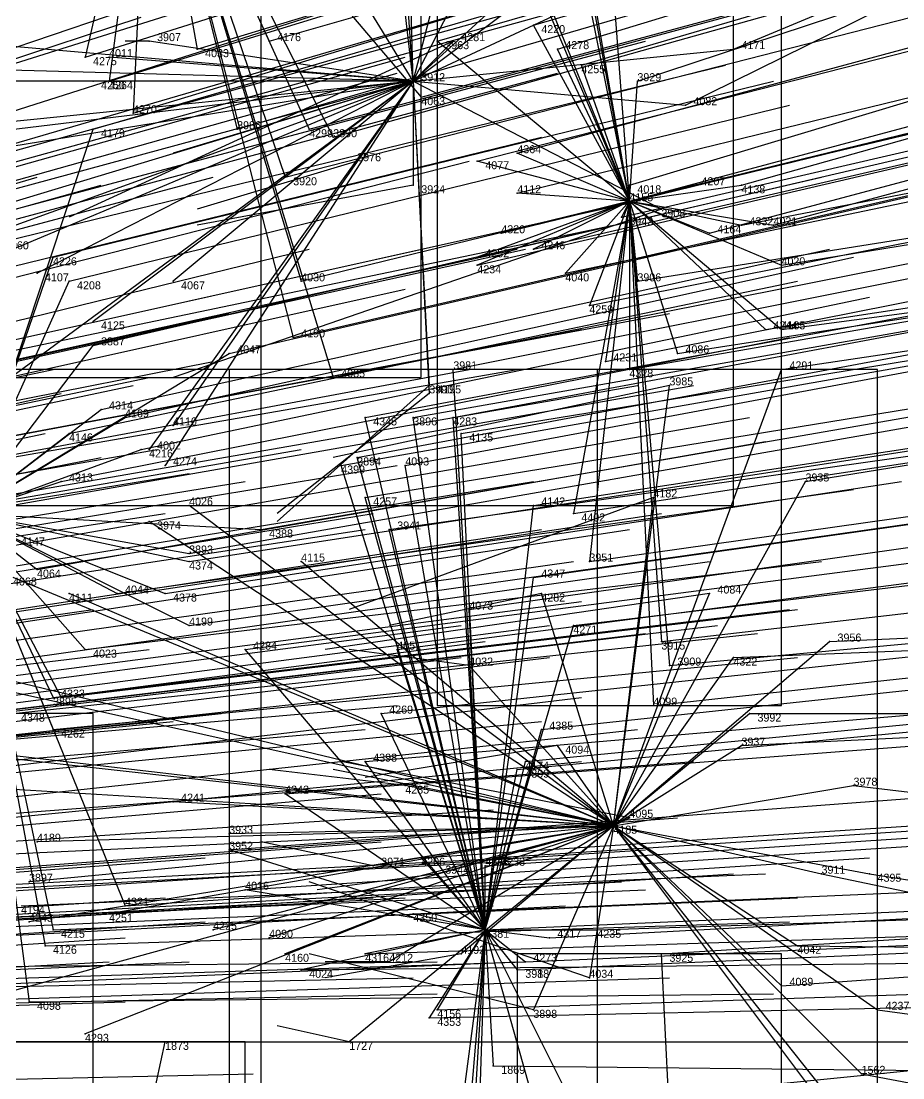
# Model space of a CAD drawing. Extents: x -0.5 to 0.59, y -0.5 to 0.59.
# Drawn here: x 0.392 to 0.5022, y -0.0005 to 0.1315 of the extents above; entities that cross this region are included whole.
import ezdxf

# ---------------------------------------------------------------- set-up
doc = ezdxf.new("R2010")
doc.units = 0
for name, color, linetype in [('Clients', 3, 'CONTINUOUS'), ('Facilities', 3, 'CONTINUOUS'), ('Facilities_lines', 3, 'CONTINUOUS'), ('Min_max_boxes', 1, 'CONTINUOUS'), ('Normals', 1, 'CONTINUOUS'), ('Source_points', 5, 'CONTINUOUS'), ('Text', 3, 'CONTINUOUS')]:
    doc.layers.add(name, color=color, linetype=linetype)

msp = doc.modelspace()

# ---------------------------------------------------------------- linework, layer by layer
at = {"layer": 'Clients', "color": 5}
for p in [(0.456, 0.131, -1.186), (0.408, 0.129, -1.25), (0.423, 0.129, -1.106), (0.444, 0.129, -1.156), (0.446, 0.129, -1.25), (0.4, 0.127, -1.049), (0.403, 0.127, -1.25), (0.414, 0.128, -1.083), (0.459, 0.128, -1.192), (0.481, 0.128, -1.245), (0.462, 0.126, -1.196), (0.401, 0.124, -1.25), (0.403, 0.124, -1.053), (0.469, 0.124, -1.213), (0.442, 0.122, -1.145), (0.475, 0.121, -1.25), (0.406, 0.12, -1.058), (0.401, 0.118, -1.045), (0.419, 0.118, -1.089), (0.428, 0.118, -1.109), (0.431, 0.117, -1.116), (0.454, 0.115, -1.17), (0.434, 0.114, -1.25), (0.449, 0.114, -1.158), (0.425, 0.112, -1.099), (0.441, 0.111, -1.25), (0.468, 0.111, -1.202), (0.476, 0.111, -1.222), (0.482, 0.111, -1.236), (0.454, 0.11, -1.167), (0.467, 0.107, -1.198), (0.472, 0.108, -1.25), (0.482, 0.106, -1.235), (0.486, 0.106, -1.244), (0.452, 0.105, -1.159), (0.478, 0.105, -1.225), (0.456, 0.103, -1.169), (0.396, 0.102, -1.021), (0.449, 0.102, -1.152), (0.449, 0.101, -1.15), (0.487, 0.101, -1.243), (0.394, 0.1, -1.25), (0.46, 0.1, -1.176), (0.398, 0.099, -1.026), (0.411, 0.099, -1.25), (0.427, 0.099, -1.096), (0.469, 0.099, -1.197), (0.463, 0.096, -1.181), (0.401, 0.094, -1.25), (0.485, 0.093, -1.235), (0.487, 0.093, -1.24), (0.426, 0.092, -1.09), (0.401, 0.091, -1.029), (0.418, 0.09, -1.07), (0.474, 0.09, -1.208), (0.465, 0.089, -1.184), (0.446, 0.088, -1.135), (0.468, 0.088, -1.189), (0.487, 0.088, -1.25), (0.431, 0.087, -1.1), (0.443, 0.086, -1.25), (0.473, 0.086, -1.25), (0.443, 0.085, -1.25), (0.402, 0.083, -1.027), (0.405, 0.082, -1.032), (0.435, 0.082, -1.108), (0.441, 0.082, -1.121), (0.446, 0.082, -1.133), (0.411, 0.081, -1.25), (0.398, 0.08, -1.015), (0.447, 0.08, -1.136), (0.407, 0.078, -1.036), (0.408, 0.078, -1.25), (0.434, 0.077, -1.101), (0.41, 0.076, -1.25), (0.432, 0.076, -1.096), (0.44, 0.076, -1.115), (0.397, 0.074, -1.01), (0.49, 0.074, -1.25), (0.435, 0.072, -1.103), (0.471, 0.072, -1.25), (0.413, 0.071, -1.25), (0.456, 0.071, -1.154), (0.461, 0.07, -1.166), (0.408, 0.069, -1.25), (0.422, 0.068, -1.069), (0.438, 0.068, -1.109), (0.413, 0.065, -1.044), (0.413, 0.064, -1.044), (0.427, 0.064, -1.25), (0.463, 0.064, -1.167), (0.394, 0.063, -0.997), (0.456, 0.062, -1.151), (0.398, 0.06, -1.25), (0.404, 0.06, -1.021), (0.41, 0.06, -1.036), (0.457, 0.06, -1.25), (0.478, 0.06, -1.25), (0.448, 0.058, -1.129), (0.413, 0.056, -1.041), (0.461, 0.056, -1.16), (0.4, 0.053, -1.009), (0.42, 0.053, -1.059), (0.439, 0.053, -1.105), (0.472, 0.054, -1.187), (0.493, 0.054, -1.241), (0.481, 0.052, -1.209), (0.448, 0.051, -1.25), (0.473, 0.051, -1.19), (0.396, 0.047, -0.997), (0.397, 0.047, -0.998), (0.437, 0.045, -1.099), (0.471, 0.046, -1.183), (0.483, 0.045, -1.214), (0.396, 0.043, -0.996), (0.457, 0.043, -1.149), (0.459, 0.041, -1.25), (0.482, 0.041, -1.209), (0.435, 0.039, -1.093), (0.455, 0.039, -1.141), (0.454, 0.038, -1.14), (0.44, 0.036, -1.25), (0.496, 0.036, -1.242), (0.425, 0.035, -1.066), (0.411, 0.034, -1.25), (0.468, 0.032, -1.25), (0.418, 0.03, -1.25), (0.394, 0.029, -1.25), (0.418, 0.028, -1.047), (0.442, 0.027, -1.106), (0.451, 0.027, -1.131), (0.436, 0.026, -1.25), (0.45, 0.026, -1.126), (0.393, 0.024, -1.25), (0.444, 0.025, -1.25), (0.492, 0.025, -1.25), (0.498, 0.025, -1.248), (0.42, 0.023, -1.051), (0.403, 0.02, -1.25), (0.405, 0.021, -1.013), (0.441, 0.02, -1.103), (0.393, 0.019, -1.25), (0.396, 0.018, -0.992), (0.416, 0.018, -1.25), (0.464, 0.018, -1.161), (0.395, 0.016, -0.989), (0.423, 0.017, -1.25), (0.458, 0.017, -1.146), (0.489, 0.016, -1.222), (0.425, 0.015, -1.25), (0.435, 0.015, -1.088), (0.447, 0.015, -1.25), (0.472, 0.015, -1.181), (0.438, 0.014, -1.25), (0.455, 0.014, -1.139), (0.427, 0.013, -1.069), (0.454, 0.013, -1.136), (0.454, 0.013, -1.136), (0.463, 0.012, -1.25), (0.487, 0.011, -1.219), (0.393, 0.009, -0.983), (0.444, 0.008, -1.109), (0.456, 0.008, -1.25), (0.499, 0.008, -1.25), (0.443, 0.007, -1.108), (0.4, 0.005, -1.25), (0.41, 0.004, -1.024), (0.433, 0.004, -1.25), (0.451, 0.001, -1.127), (0.497, 0, -1.25)]:
    msp.add_point(p, dxfattribs=at)
at = {"layer": 'Facilities', "color": 3}
for p in [(0.441, 0.124, -1.25), (0.468, 0.109, -1.201), (0.466, 0.031, -1.25), (0.45, 0.018, -1.125)]:
    msp.add_point(p, dxfattribs=at)
at = {"layer": 'Facilities_lines', "color": 3}
for p, q in [((0.441, 0.124, -1.25), (0.437, 0.183, -1.25)), ((0.441, 0.124, -1.25), (0.464, 0.169, -1.235)), ((0.468, 0.109, -1.201), (0.458, 0.167, -1.218)), ((0.408, 0.162, -1.097), (0.4, 0.127, -1.049)), ((0.408, 0.162, -1.097), (0.403, 0.124, -1.053)), ((0.408, 0.162, -1.097), (0.406, 0.12, -1.058)), ((0.408, 0.162, -1.097), (0.419, 0.118, -1.089)), ((0.408, 0.162, -1.097), (0.414, 0.128, -1.083)), ((0.408, 0.162, -1.097), (0.427, 0.099, -1.096)), ((0.408, 0.162, -1.097), (0.431, 0.087, -1.1)), ((0.408, 0.162, -1.097), (0.431, 0.117, -1.116)), ((0.408, 0.162, -1.097), (0.442, 0.122, -1.145)), ((0.408, 0.162, -1.097), (0.425, 0.112, -1.099)), ((0.408, 0.162, -1.097), (0.423, 0.129, -1.106)), ((0.408, 0.162, -1.097), (0.426, 0.092, -1.09)), ((0.408, 0.162, -1.097), (0.428, 0.118, -1.109)), ((0.441, 0.124, -1.25), (0.44, 0.16, -1.25)), ((0.468, 0.109, -1.201), (0.458, 0.159, -1.213)), ((0.441, 0.124, -1.25), (0.437, 0.158, -1.25)), ((0.441, 0.124, -1.25), (0.422, 0.155, -1.25)), ((0.441, 0.124, -1.25), (0.449, 0.155, -1.25)), ((0.468, 0.109, -1.201), (0.451, 0.149, -1.187)), ((0.468, 0.109, -1.201), (0.465, 0.149, -1.221)), ((0.468, 0.109, -1.201), (0.453, 0.146, -1.189)), ((0.441, 0.124, -1.25), (0.464, 0.145, -1.25)), ((0.441, 0.124, -1.25), (0.465, 0.142, -1.25)), ((0.468, 0.109, -1.201), (0.462, 0.142, -1.208)), ((0.441, 0.124, -1.25), (0.473, 0.139, -1.232)), ((0.441, 0.124, -1.25), (0.36, 0.131, -1.25)), ((0.468, 0.109, -1.201), (0.456, 0.131, -1.186)), ((0.441, 0.124, -1.25), (0.408, 0.129, -1.25)), ((0.441, 0.124, -1.25), (0.446, 0.129, -1.25)), ((0.468, 0.109, -1.201), (0.444, 0.129, -1.156)), ((0.441, 0.124, -1.25), (0.403, 0.127, -1.25)), ((0.441, 0.124, -1.25), (0.481, 0.128, -1.245)), ((0.468, 0.109, -1.201), (0.459, 0.128, -1.192)), ((0.441, 0.124, -1.25), (0.368, 0.126, -1.25)), ((0.468, 0.109, -1.201), (0.462, 0.126, -1.196)), ((0.441, 0.124, -1.25), (0.349, 0.109, -1.25)), ((0.441, 0.124, -1.25), (0.355, 0.098, -1.25)), ((0.441, 0.124, -1.25), (0.36, 0.09, -1.25)), ((0.441, 0.124, -1.25), (0.361, 0.095, -1.25)), ((0.441, 0.124, -1.25), (0.362, 0.116, -1.25)), ((0.441, 0.124, -1.25), (0.369, 0.071, -1.25)), ((0.441, 0.124, -1.25), (0.375, 0.116, -1.25)), ((0.441, 0.124, -1.25), (0.377, 0.124, -1.25)), ((0.441, 0.124, -1.25), (0.382, 0.108, -1.25)), ((0.441, 0.124, -1.25), (0.394, 0.1, -1.25)), ((0.441, 0.124, -1.25), (0.401, 0.094, -1.25)), ((0.441, 0.124, -1.25), (0.401, 0.124, -1.25)), ((0.441, 0.124, -1.25), (0.408, 0.078, -1.25)), ((0.441, 0.124, -1.25), (0.41, 0.076, -1.25)), ((0.441, 0.124, -1.25), (0.411, 0.099, -1.25)), ((0.441, 0.124, -1.25), (0.411, 0.081, -1.25)), ((0.441, 0.124, -1.25), (0.434, 0.114, -1.25)), ((0.441, 0.124, -1.25), (0.472, 0.108, -1.25)), ((0.441, 0.124, -1.25), (0.441, 0.111, -1.25)), ((0.441, 0.124, -1.25), (0.443, 0.085, -1.25)), ((0.441, 0.124, -1.25), (0.475, 0.121, -1.25)), ((0.441, 0.124, -1.25), (0.443, 0.086, -1.25)), ((0.468, 0.109, -1.201), (0.469, 0.124, -1.213)), ((0.385, 0.07, -0.978), (0.401, 0.118, -1.045)), ((0.468, 0.109, -1.201), (0.454, 0.115, -1.17)), ((0.468, 0.109, -1.201), (0.449, 0.114, -1.158)), ((0.468, 0.109, -1.201), (0.468, 0.111, -1.202)), ((0.468, 0.109, -1.201), (0.482, 0.111, -1.236)), ((0.468, 0.109, -1.201), (0.476, 0.111, -1.222)), ((0.468, 0.109, -1.201), (0.454, 0.11, -1.167)), ((0.468, 0.109, -1.201), (0.449, 0.101, -1.15)), ((0.468, 0.109, -1.201), (0.449, 0.102, -1.152)), ((0.468, 0.109, -1.201), (0.452, 0.105, -1.159)), ((0.468, 0.109, -1.201), (0.456, 0.103, -1.169)), ((0.468, 0.109, -1.201), (0.46, 0.1, -1.176)), ((0.468, 0.109, -1.201), (0.461, 0.07, -1.166)), ((0.468, 0.109, -1.201), (0.463, 0.064, -1.167)), ((0.468, 0.109, -1.201), (0.463, 0.096, -1.181)), ((0.468, 0.109, -1.201), (0.465, 0.089, -1.184)), ((0.468, 0.109, -1.201), (0.467, 0.107, -1.198)), ((0.468, 0.109, -1.201), (0.469, 0.099, -1.197)), ((0.468, 0.109, -1.201), (0.486, 0.106, -1.244)), ((0.468, 0.109, -1.201), (0.473, 0.051, -1.19)), ((0.468, 0.109, -1.201), (0.472, 0.054, -1.187)), ((0.468, 0.109, -1.201), (0.487, 0.101, -1.243)), ((0.468, 0.109, -1.201), (0.474, 0.09, -1.208)), ((0.468, 0.109, -1.201), (0.471, 0.046, -1.183)), ((0.468, 0.109, -1.201), (0.478, 0.105, -1.225)), ((0.468, 0.109, -1.201), (0.487, 0.093, -1.24)), ((0.468, 0.109, -1.201), (0.485, 0.093, -1.235)), ((0.468, 0.109, -1.201), (0.468, 0.088, -1.189)), ((0.468, 0.109, -1.201), (0.482, 0.106, -1.235)), ((0.385, 0.07, -0.978), (0.396, 0.102, -1.021)), ((0.385, 0.07, -0.978), (0.398, 0.099, -1.026)), ((0.385, 0.07, -0.978), (0.401, 0.091, -1.029)), ((0.385, 0.07, -0.978), (0.418, 0.09, -1.07)), ((0.45, 0.018, -1.125), (0.446, 0.088, -1.135)), ((0.466, 0.031, -1.25), (0.487, 0.088, -1.25)), ((0.466, 0.031, -1.25), (0.473, 0.086, -1.25)), ((0.385, 0.07, -0.978), (0.402, 0.083, -1.027)), ((0.385, 0.07, -0.978), (0.405, 0.082, -1.032)), ((0.45, 0.018, -1.125), (0.435, 0.082, -1.108)), ((0.45, 0.018, -1.125), (0.441, 0.082, -1.121)), ((0.45, 0.018, -1.125), (0.446, 0.082, -1.133)), ((0.385, 0.07, -0.978), (0.398, 0.08, -1.015)), ((0.45, 0.018, -1.125), (0.447, 0.08, -1.136)), ((0.385, 0.07, -0.978), (0.407, 0.078, -1.036)), ((0.45, 0.018, -1.125), (0.434, 0.077, -1.101)), ((0.45, 0.018, -1.125), (0.432, 0.076, -1.096)), ((0.45, 0.018, -1.125), (0.44, 0.076, -1.115)), ((0.385, 0.07, -0.978), (0.397, 0.074, -1.01)), ((0.466, 0.031, -1.25), (0.49, 0.074, -1.25)), ((0.45, 0.018, -1.125), (0.435, 0.072, -1.103)), ((0.466, 0.031, -1.25), (0.471, 0.072, -1.25)), ((0.385, 0.07, -0.978), (0.393, 0.009, -0.983)), ((0.385, 0.07, -0.978), (0.395, 0.016, -0.989)), ((0.385, 0.07, -0.978), (0.396, 0.018, -0.992)), ((0.385, 0.07, -0.978), (0.396, 0.043, -0.996)), ((0.385, 0.07, -0.978), (0.4, 0.053, -1.009)), ((0.385, 0.07, -0.978), (0.413, 0.056, -1.041)), ((0.385, 0.07, -0.978), (0.404, 0.06, -1.021)), ((0.385, 0.07, -0.978), (0.394, 0.063, -0.997)), ((0.385, 0.07, -0.978), (0.413, 0.065, -1.044)), ((0.385, 0.07, -0.978), (0.396, 0.047, -0.997)), ((0.385, 0.07, -0.978), (0.405, 0.021, -1.013)), ((0.385, 0.07, -0.978), (0.397, 0.047, -0.998)), ((0.385, 0.07, -0.978), (0.413, 0.064, -1.044)), ((0.385, 0.07, -0.978), (0.41, 0.06, -1.036)), ((0.385, 0.07, -0.978), (0.422, 0.068, -1.069)), ((0.466, 0.031, -1.25), (0.413, 0.071, -1.25)), ((0.45, 0.018, -1.125), (0.456, 0.071, -1.154)), ((0.466, 0.031, -1.25), (0.408, 0.069, -1.25)), ((0.45, 0.018, -1.125), (0.438, 0.068, -1.109)), ((0.466, 0.031, -1.25), (0.427, 0.064, -1.25)), ((0.466, 0.031, -1.25), (0.391, 0.062, -1.25)), ((0.45, 0.018, -1.125), (0.456, 0.062, -1.151)), ((0.466, 0.031, -1.25), (0.398, 0.06, -1.25)), ((0.466, 0.031, -1.25), (0.457, 0.06, -1.25)), ((0.466, 0.031, -1.25), (0.478, 0.06, -1.25)), ((0.466, 0.031, -1.25), (0.358, 0.057, -1.25)), ((0.45, 0.018, -1.125), (0.448, 0.058, -1.129)), ((0.45, 0.018, -1.125), (0.461, 0.056, -1.16)), ((0.45, 0.018, -1.125), (0.42, 0.053, -1.059)), ((0.45, 0.018, -1.125), (0.439, 0.053, -1.105)), ((0.466, 0.031, -1.25), (0.493, 0.054, -1.241)), ((0.466, 0.031, -1.25), (0.481, 0.052, -1.209)), ((0.466, 0.031, -1.25), (0.376, 0.051, -1.25)), ((0.466, 0.031, -1.25), (0.448, 0.051, -1.25)), ((0.45, 0.018, -1.125), (0.437, 0.045, -1.099)), ((0.466, 0.031, -1.25), (0.483, 0.045, -1.214)), ((0.45, 0.018, -1.125), (0.457, 0.043, -1.149)), ((0.466, 0.031, -1.25), (0.367, 0.042, -1.25)), ((0.466, 0.031, -1.25), (0.459, 0.041, -1.25)), ((0.466, 0.031, -1.25), (0.482, 0.041, -1.209)), ((0.466, 0.031, -1.25), (0.389, 0.04, -1.25)), ((0.45, 0.018, -1.125), (0.435, 0.039, -1.093)), ((0.45, 0.018, -1.125), (0.455, 0.039, -1.141)), ((0.466, 0.031, -1.25), (0.367, 0.037, -1.25)), ((0.45, 0.018, -1.125), (0.454, 0.038, -1.14)), ((0.466, 0.031, -1.25), (0.44, 0.036, -1.25)), ((0.466, 0.031, -1.25), (0.496, 0.036, -1.242)), ((0.45, 0.018, -1.125), (0.425, 0.035, -1.066)), ((0.466, 0.031, -1.25), (0.411, 0.034, -1.25)), ((0.466, 0.031, -1.25), (0.468, 0.032, -1.25)), ((0.466, 0.031, -1.25), (0.381, 0.027, -1.25)), ((0.466, 0.031, -1.25), (0.386, 0.009, -1.25)), ((0.466, 0.031, -1.25), (0.393, 0.024, -1.25)), ((0.466, 0.031, -1.25), (0.393, 0.019, -1.25)), ((0.466, 0.031, -1.25), (0.394, 0.029, -1.25)), ((0.466, 0.031, -1.25), (0.4, 0.005, -1.25)), ((0.466, 0.031, -1.25), (0.403, 0.02, -1.25)), ((0.466, 0.031, -1.25), (0.416, 0.018, -1.25)), ((0.466, 0.031, -1.25), (0.418, 0.03, -1.25)), ((0.466, 0.031, -1.25), (0.423, 0.017, -1.25)), ((0.466, 0.031, -1.25), (0.425, 0.015, -1.25)), ((0.466, 0.031, -1.25), (0.433, 0.004, -1.25)), ((0.466, 0.031, -1.25), (0.436, 0.026, -1.25)), ((0.466, 0.031, -1.25), (0.438, 0.014, -1.25)), ((0.466, 0.031, -1.25), (0.444, 0.025, -1.25)), ((0.466, 0.031, -1.25), (0.447, 0.015, -1.25)), ((0.466, 0.031, -1.25), (0.456, 0.008, -1.25)), ((0.466, 0.031, -1.25), (0.463, 0.012, -1.25)), ((0.466, 0.031, -1.25), (0.497, 0, -1.25)), ((0.466, 0.031, -1.25), (0.493, -0.003, -1.234)), ((0.466, 0.031, -1.25), (0.499, -0.013, -1.249)), ((0.466, 0.031, -1.25), (0.492, 0.025, -1.25)), ((0.466, 0.031, -1.25), (0.489, 0.016, -1.222)), ((0.466, 0.031, -1.25), (0.487, 0.011, -1.219)), ((0.466, 0.031, -1.25), (0.499, 0.008, -1.25)), ((0.466, 0.031, -1.25), (0.498, 0.025, -1.248)), ((0.45, 0.018, -1.125), (0.418, 0.028, -1.047)), ((0.45, 0.018, -1.125), (0.442, 0.027, -1.106)), ((0.45, 0.018, -1.125), (0.451, 0.027, -1.131)), ((0.45, 0.018, -1.125), (0.45, 0.026, -1.126)), ((0.45, 0.018, -1.125), (0.42, 0.023, -1.051)), ((0.45, 0.018, -1.125), (0.441, 0.02, -1.103)), ((0.45, 0.018, -1.125), (0.427, 0.013, -1.069)), ((0.45, 0.018, -1.125), (0.435, 0.015, -1.088)), ((0.45, 0.018, -1.125), (0.443, 0.007, -1.108)), ((0.45, 0.018, -1.125), (0.444, 0.008, -1.109)), ((0.45, 0.018, -1.125), (0.446, -0.028, -1.117)), ((0.45, 0.018, -1.125), (0.446, -0.012, -1.115)), ((0.45, 0.018, -1.125), (0.447, -0.031, -1.119)), ((0.45, 0.018, -1.125), (0.448, -0.04, -1.124)), ((0.45, 0.018, -1.125), (0.457, -0.007, -1.142)), ((0.45, 0.018, -1.125), (0.463, -0.008, -1.157)), ((0.45, 0.018, -1.125), (0.451, 0.001, -1.127)), ((0.45, 0.018, -1.125), (0.454, 0.013, -1.136)), ((0.45, 0.018, -1.125), (0.454, 0.013, -1.136)), ((0.45, 0.018, -1.125), (0.455, 0.014, -1.139)), ((0.45, 0.018, -1.125), (0.464, 0.018, -1.161)), ((0.45, 0.018, -1.125), (0.458, 0.017, -1.146)), ((0.475, -0.045, -1.192), (0.472, 0.015, -1.181)), ((0.397, -0.056, -1.003), (0.41, 0.004, -1.024))]:
    msp.add_line(p, q, dxfattribs=at)
at = {"layer": 'Min_max_boxes', "color": 1}
for p, q in [((0.442, 0.087, -1.171), (0.442, 0.24, -1.171)), ((0.442, 0.087, -1.045), (0.442, 0.24, -1.045)), ((0.481, 0.071, -1.25), (0.481, 0.183, -1.25)), ((0.481, 0.071, -1.232), (0.481, 0.183, -1.232)), ((0.444, 0.167, -1.244), (0.444, 0.046, -1.244)), ((0.444, 0.167, -1.15), (0.444, 0.046, -1.15)), ((0.487, 0.046, -1.244), (0.487, 0.167, -1.244)), ((0.487, 0.046, -1.15), (0.487, 0.167, -1.15)), ((0.422, -0.011, -1.07), (0.422, 0.145, -1.07)), ((0.422, -0.011, -0.932), (0.422, 0.145, -0.932)), ((0.499, 0.088, -1.25), (0.358, 0.088, -1.25)), ((0.499, 0.088, -1.209), (0.358, 0.088, -1.209)), ((0.464, 0.088, -1.161), (0.418, 0.088, -1.161)), ((0.418, 0.088, -1.161), (0.418, -0.04, -1.161)), ((0.464, 0.088, -1.047), (0.418, 0.088, -1.047)), ((0.418, 0.088, -1.047), (0.418, -0.04, -1.047)), ((0.418, 0.088, -1.161), (0.418, 0.088, -1.047)), ((0.464, -0.04, -1.161), (0.464, 0.088, -1.161)), ((0.464, -0.04, -1.047), (0.464, 0.088, -1.047)), ((0.464, 0.088, -1.161), (0.464, 0.088, -1.047)), ((0.499, -0.013, -1.25), (0.499, 0.088, -1.25)), ((0.499, -0.013, -1.209), (0.499, 0.088, -1.209)), ((0.499, 0.088, -1.25), (0.499, 0.088, -1.209)), ((0.372, 0.087, -1.171), (0.442, 0.087, -1.171)), ((0.372, 0.087, -1.045), (0.442, 0.087, -1.045)), ((0.442, 0.087, -1.171), (0.442, 0.087, -1.045)), ((0.349, 0.071, -1.25), (0.481, 0.071, -1.25)), ((0.349, 0.071, -1.232), (0.481, 0.071, -1.232)), ((0.481, 0.071, -1.25), (0.481, 0.071, -1.232)), ((0.401, 0.045, -1.25), (0.231, 0.045, -1.25)), ((0.401, 0.045, -1.25), (0.231, 0.045, -1.25)), ((0.401, -0.143, -1.25), (0.401, 0.045, -1.25)), ((0.401, -0.143, -1.25), (0.401, 0.045, -1.25)), ((0.401, 0.045, -1.25), (0.401, 0.045, -1.25)), ((0.444, 0.046, -1.244), (0.487, 0.046, -1.244)), ((0.444, 0.046, -1.15), (0.487, 0.046, -1.15)), ((0.444, 0.046, -1.244), (0.444, 0.046, -1.15)), ((0.487, 0.046, -1.244), (0.487, 0.046, -1.15)), ((0.487, 0.015, -1.224), (0.454, 0.015, -1.224)), ((0.454, 0.015, -1.224), (0.454, -0.096, -1.224)), ((0.487, 0.015, -1.143), (0.454, 0.015, -1.143)), ((0.454, 0.015, -1.143), (0.454, -0.096, -1.143)), ((0.454, 0.015, -1.224), (0.454, 0.015, -1.143)), ((0.487, -0.096, -1.224), (0.487, 0.015, -1.224)), ((0.487, -0.096, -1.143), (0.487, 0.015, -1.143)), ((0.487, 0.015, -1.224), (0.487, 0.015, -1.143)), ((0.42, 0.004, -1.055), (0.361, 0.004, -1.055)), ((0.42, 0.004, -0.917), (0.361, 0.004, -0.917)), ((0.42, -0.109, -1.055), (0.42, 0.004, -1.055)), ((0.42, -0.109, -0.917), (0.42, 0.004, -0.917)), ((0.42, 0.004, -1.055), (0.42, 0.004, -0.917))]:
    msp.add_line(p, q, dxfattribs=at)
at = {"layer": 'Normals', "color": 1}
for p, q in [((0.481, 0.128, -1.245), (0.572, 0.166, -1.263)), ((0.475, 0.121, -1.25), (0.554, 0.16, -1.299)), ((0.456, 0.131, -1.186), (0.545, 0.157, -1.149)), ((0.459, 0.128, -1.192), (0.551, 0.156, -1.164)), ((0.4, 0.127, -1.049), (0.489, 0.155, -1.012)), ((0.414, 0.128, -1.083), (0.503, 0.155, -1.047)), ((0.423, 0.129, -1.106), (0.513, 0.155, -1.069)), ((0.444, 0.129, -1.156), (0.533, 0.155, -1.118)), ((0.469, 0.124, -1.213), (0.563, 0.155, -1.197)), ((0.376, 0.123, -0.99), (0.464, 0.153, -0.952)), ((0.462, 0.126, -1.196), (0.554, 0.153, -1.168)), ((0.403, 0.124, -1.053), (0.491, 0.151, -1.015)), ((0.387, 0.119, -1.011), (0.475, 0.147, -0.973)), ((0.406, 0.12, -1.058), (0.495, 0.147, -1.021)), ((0.442, 0.122, -1.145), (0.531, 0.146, -1.108)), ((0.401, 0.118, -1.045), (0.49, 0.144, -1.008)), ((0.419, 0.118, -1.089), (0.508, 0.144, -1.052)), ((0.428, 0.118, -1.109), (0.517, 0.142, -1.071)), ((0.431, 0.117, -1.116), (0.52, 0.142, -1.078)), ((0.346, 0.112, -0.91), (0.435, 0.14, -0.872)), ((0.387, 0.115, -1.009), (0.476, 0.141, -0.972)), ((0.454, 0.115, -1.17), (0.543, 0.139, -1.133)), ((0.468, 0.111, -1.202), (0.561, 0.139, -1.18)), ((0.482, 0.111, -1.236), (0.578, 0.138, -1.238)), ((0.449, 0.114, -1.158), (0.539, 0.137, -1.12)), ((0.372, 0.11, -0.971), (0.462, 0.135, -0.933)), ((0.425, 0.112, -1.099), (0.515, 0.135, -1.062)), ((0.468, 0.109, -1.201), (0.561, 0.134, -1.175)), ((0.476, 0.111, -1.222), (0.573, 0.134, -1.213)), ((0.37, 0.108, -0.965), (0.46, 0.133, -0.927)), ((0.319, 0.103, -0.838), (0.407, 0.132, -0.801)), ((0.454, 0.11, -1.167), (0.544, 0.132, -1.13)), ((0.478, 0.105, -1.225), (0.575, 0.131, -1.218)), ((0.486, 0.106, -1.244), (0.582, 0.132, -1.254)), ((0.38, 0.105, -0.986), (0.47, 0.129, -0.949)), ((0.446, 0.129, -1.25), (0.398, 0.107, -1.165)), ((0.408, 0.129, -1.25), (0.405, 0.129, -1.15)), ((0.467, 0.107, -1.198), (0.562, 0.129, -1.175)), ((0.351, 0.102, -0.914), (0.44, 0.127, -0.875)), ((0.403, 0.127, -1.25), (0.403, 0.127, -1.15)), ((0.452, 0.105, -1.159), (0.542, 0.127, -1.122)), ((0.39, 0.104, -1.008), (0.48, 0.126, -0.971)), ((0.35, 0.1, -0.911), (0.439, 0.125, -0.873)), ((0.37, 0.101, -0.958), (0.459, 0.125, -0.921)), ((0.482, 0.106, -1.235), (0.58, 0.125, -1.236)), ((0.396, 0.102, -1.021), (0.486, 0.124, -0.984)), ((0.401, 0.124, -1.25), (0.401, 0.124, -1.15)), ((0.441, 0.124, -1.25), (0.411, 0.115, -1.155)), ((0.449, 0.102, -1.152), (0.539, 0.123, -1.114)), ((0.456, 0.103, -1.169), (0.547, 0.124, -1.132)), ((0.449, 0.101, -1.15), (0.539, 0.122, -1.113)), ((0.398, 0.099, -1.026), (0.488, 0.121, -0.989)), ((0.427, 0.099, -1.096), (0.517, 0.121, -1.058)), ((0.46, 0.1, -1.176), (0.551, 0.119, -1.139)), ((0.367, 0.095, -0.949), (0.457, 0.117, -0.911)), ((0.487, 0.101, -1.243), (0.584, 0.117, -1.258)), ((0.358, 0.091, -0.925), (0.448, 0.114, -0.886)), ((0.434, 0.114, -1.25), (0.414, 0.108, -1.152)), ((0.463, 0.096, -1.181), (0.554, 0.114, -1.144)), ((0.469, 0.099, -1.197), (0.563, 0.114, -1.168)), ((0.426, 0.092, -1.09), (0.517, 0.113, -1.053)), ((0.305, 0.086, -0.792), (0.394, 0.112, -0.755)), ((0.312, 0.086, -0.809), (0.402, 0.111, -0.772)), ((0.326, 0.088, -0.844), (0.416, 0.112, -0.808)), ((0.401, 0.091, -1.029), (0.492, 0.112, -0.992)), ((0.441, 0.111, -1.25), (0.414, 0.106, -1.154)), ((0.418, 0.09, -1.07), (0.509, 0.111, -1.033)), ((0.379, 0.089, -0.972), (0.469, 0.109, -0.935)), ((0.37, 0.087, -0.949), (0.46, 0.107, -0.911)), ((0.472, 0.108, -1.25), (0.411, 0.087, -1.174)), ((0.465, 0.089, -1.184), (0.556, 0.107, -1.146)), ((0.485, 0.093, -1.235), (0.584, 0.108, -1.239)), ((0.375, 0.087, -0.963), (0.466, 0.106, -0.926)), ((0.446, 0.088, -1.135), (0.536, 0.106, -1.098)), ((0.487, 0.093, -1.24), (0.586, 0.106, -1.248)), ((0.431, 0.087, -1.1), (0.522, 0.105, -1.062)), ((0.474, 0.09, -1.208), (0.571, 0.105, -1.187)), ((0.338, 0.081, -0.868), (0.428, 0.103, -0.831)), ((0.363, 0.083, -0.932), (0.454, 0.103, -0.895)), ((0.364, 0.083, -0.934), (0.455, 0.103, -0.896)), ((0.402, 0.083, -1.027), (0.493, 0.103, -0.991)), ((0.468, 0.088, -1.189), (0.56, 0.104, -1.156)), ((0.405, 0.082, -1.032), (0.496, 0.102, -0.995)), ((0.487, 0.088, -1.25), (0.581, 0.102, -1.281)), ((0.394, 0.1, -1.25), (0.394, 0.1, -1.15)), ((0.35, 0.078, -0.897), (0.44, 0.098, -0.859)), ((0.398, 0.08, -1.015), (0.489, 0.099, -0.978)), ((0.411, 0.099, -1.25), (0.411, 0.099, -1.15)), ((0.435, 0.082, -1.108), (0.526, 0.099, -1.07)), ((0.441, 0.082, -1.121), (0.532, 0.098, -1.083)), ((0.446, 0.082, -1.133), (0.537, 0.099, -1.095)), ((0.407, 0.078, -1.036), (0.498, 0.097, -0.999)), ((0.327, 0.075, -0.838), (0.418, 0.095, -0.801)), ((0.382, 0.078, -0.975), (0.473, 0.095, -0.938)), ((0.401, 0.094, -1.25), (0.401, 0.094, -1.15)), ((0.434, 0.077, -1.101), (0.525, 0.094, -1.064)), ((0.447, 0.08, -1.136), (0.539, 0.095, -1.098)), ((0.371, 0.076, -0.946), (0.462, 0.093, -0.908)), ((0.44, 0.076, -1.115), (0.531, 0.093, -1.078)), ((0.397, 0.074, -1.01), (0.488, 0.092, -0.972)), ((0.432, 0.076, -1.096), (0.523, 0.092, -1.059)), ((0.325, 0.071, -0.831), (0.416, 0.089, -0.795)), ((0.305, 0.069, -0.782), (0.396, 0.088, -0.745)), ((0.357, 0.071, -0.911), (0.448, 0.088, -0.873)), ((0.362, 0.072, -0.923), (0.454, 0.088, -0.886)), ((0.49, 0.074, -1.25), (0.577, 0.088, -1.297)), ((0.316, 0.067, -0.806), (0.406, 0.086, -0.769)), ((0.317, 0.068, -0.81), (0.408, 0.087, -0.772)), ((0.377, 0.07, -0.959), (0.469, 0.086, -0.922)), ((0.385, 0.07, -0.978), (0.476, 0.086, -0.941)), ((0.443, 0.086, -1.25), (0.424, 0.069, -1.153)), ((0.473, 0.086, -1.25), (0.431, 0.077, -1.16)), ((0.435, 0.072, -1.103), (0.527, 0.087, -1.066)), ((0.306, 0.065, -0.783), (0.397, 0.085, -0.746)), ((0.443, 0.085, -1.25), (0.424, 0.07, -1.153)), ((0.456, 0.071, -1.154), (0.548, 0.085, -1.117)), ((0.422, 0.068, -1.069), (0.514, 0.084, -1.032)), ((0.461, 0.07, -1.166), (0.553, 0.084, -1.129)), ((0.391, 0.066, -0.992), (0.483, 0.082, -0.954)), ((0.411, 0.081, -1.25), (0.411, 0.081, -1.15)), ((0.413, 0.065, -1.044), (0.504, 0.081, -1.007)), ((0.438, 0.068, -1.109), (0.53, 0.081, -1.071)), ((0.304, 0.061, -0.775), (0.395, 0.08, -0.738)), ((0.318, 0.062, -0.809), (0.409, 0.078, -0.773)), ((0.335, 0.062, -0.852), (0.427, 0.078, -0.815)), ((0.394, 0.063, -0.997), (0.485, 0.079, -0.959)), ((0.408, 0.078, -1.25), (0.408, 0.078, -1.15)), ((0.413, 0.064, -1.044), (0.504, 0.078, -1.006)), ((0.311, 0.059, -0.791), (0.402, 0.077, -0.754)), ((0.463, 0.064, -1.167), (0.555, 0.077, -1.131)), ((0.348, 0.061, -0.883), (0.439, 0.076, -0.845)), ((0.41, 0.076, -1.25), (0.41, 0.076, -1.15)), ((0.321, 0.06, -0.816), (0.413, 0.075, -0.78)), ((0.328, 0.059, -0.833), (0.42, 0.074, -0.796)), ((0.364, 0.059, -0.922), (0.456, 0.074, -0.884)), ((0.41, 0.06, -1.036), (0.502, 0.074, -1)), ((0.456, 0.062, -1.151), (0.548, 0.075, -1.114)), ((0.404, 0.06, -1.021), (0.496, 0.073, -0.984)), ((0.471, 0.072, -1.25), (0.433, 0.058, -1.158)), ((0.318, 0.056, -0.808), (0.41, 0.07, -0.771)), ((0.344, 0.055, -0.872), (0.436, 0.07, -0.834)), ((0.38, 0.056, -0.96), (0.472, 0.07, -0.923)), ((0.413, 0.071, -1.25), (0.413, 0.071, -1.15)), ((0.448, 0.058, -1.129), (0.54, 0.071, -1.091)), ((0.408, 0.069, -1.25), (0.408, 0.069, -1.15)), ((0.413, 0.056, -1.041), (0.505, 0.069, -1.004)), ((0.343, 0.054, -0.869), (0.435, 0.068, -0.832)), ((0.365, 0.054, -0.924), (0.457, 0.068, -0.887)), ((0.376, 0.054, -0.949), (0.468, 0.068, -0.912)), ((0.461, 0.056, -1.16), (0.553, 0.067, -1.123)), ((0.42, 0.053, -1.059), (0.512, 0.065, -1.022)), ((0.439, 0.053, -1.105), (0.531, 0.065, -1.068)), ((0.472, 0.054, -1.187), (0.567, 0.065, -1.16)), ((0.369, 0.051, -0.932), (0.461, 0.064, -0.895)), ((0.386, 0.051, -0.973), (0.478, 0.064, -0.936)), ((0.4, 0.053, -1.009), (0.492, 0.064, -0.972)), ((0.427, 0.064, -1.25), (0.427, 0.064, -1.15)), ((0.398, 0.06, -1.25), (0.398, 0.06, -1.15)), ((0.478, 0.06, -1.25), (0.43, 0.053, -1.163)), ((0.457, 0.06, -1.25), (0.438, 0.056, -1.152)), ((0.473, 0.051, -1.19), (0.571, 0.06, -1.17)), ((0.37, 0.047, -0.931), (0.462, 0.059, -0.895)), ((0.309, 0.045, -0.781), (0.401, 0.058, -0.744)), ((0.396, 0.047, -0.997), (0.488, 0.058, -0.96)), ((0.397, 0.047, -0.998), (0.489, 0.058, -0.962)), ((0.493, 0.054, -1.241), (0.579, 0.058, -1.293)), ((0.355, 0.044, -0.895), (0.447, 0.056, -0.857)), ((0.366, 0.044, -0.923), (0.458, 0.056, -0.885)), ((0.387, 0.045, -0.974), (0.479, 0.056, -0.937)), ((0.471, 0.046, -1.183), (0.563, 0.056, -1.146)), ((0.481, 0.052, -1.209), (0.58, 0.056, -1.194)), ((0.378, 0.044, -0.951), (0.47, 0.055, -0.914)), ((0.391, 0.045, -0.984), (0.484, 0.055, -0.947)), ((0.437, 0.045, -1.099), (0.53, 0.055, -1.062)), ((0.316, 0.042, -0.797), (0.408, 0.053, -0.76)), ((0.358, 0.042, -0.902), (0.45, 0.054, -0.864)), ((0.448, 0.051, -1.25), (0.433, 0.053, -1.151)), ((0.457, 0.043, -1.149), (0.55, 0.053, -1.112)), ((0.355, 0.041, -0.893), (0.447, 0.052, -0.856)), ((0.366, 0.041, -0.921), (0.458, 0.052, -0.884)), ((0.396, 0.043, -0.996), (0.489, 0.052, -0.959)), ((0.351, 0.038, -0.882), (0.443, 0.048, -0.844)), ((0.455, 0.039, -1.141), (0.547, 0.048, -1.105)), ((0.37, 0.036, -0.929), (0.462, 0.047, -0.892)), ((0.435, 0.039, -1.093), (0.528, 0.047, -1.055)), ((0.454, 0.038, -1.14), (0.547, 0.047, -1.103)), ((0.325, 0.035, -0.818), (0.417, 0.045, -0.78)), ((0.347, 0.038, -0.872), (0.439, 0.046, -0.834)), ((0.482, 0.041, -1.209), (0.582, 0.046, -1.204)), ((0.483, 0.045, -1.214), (0.583, 0.045, -1.208)), ((0.317, 0.035, -0.796), (0.409, 0.044, -0.759)), ((0.319, 0.035, -0.801), (0.411, 0.044, -0.764)), ((0.364, 0.035, -0.915), (0.457, 0.044, -0.878)), ((0.343, 0.035, -0.862), (0.435, 0.043, -0.824)), ((0.376, 0.033, -0.944), (0.469, 0.043, -0.907)), ((0.425, 0.035, -1.066), (0.517, 0.042, -1.029)), ((0.459, 0.041, -1.25), (0.435, 0.037, -1.153)), ((0.37, 0.03, -0.927), (0.462, 0.039, -0.89)), ((0.384, 0.032, -0.962), (0.476, 0.039, -0.925)), ((0.468, 0.032, -1.25), (0.432, 0.039, -1.157)), ((0.44, 0.036, -1.25), (0.423, 0.038, -1.151)), ((0.466, 0.031, -1.25), (0.431, 0.038, -1.157)), ((0.496, 0.036, -1.242), (0.572, 0.027, -1.306)), ((0.345, 0.027, -0.864), (0.437, 0.035, -0.826)), ((0.418, 0.028, -1.047), (0.511, 0.035, -1.01)), ((0.411, 0.034, -1.25), (0.411, 0.034, -1.15)), ((0.359, 0.027, -0.899), (0.451, 0.033, -0.861)), ((0.381, 0.025, -0.955), (0.474, 0.032, -0.918)), ((0.442, 0.027, -1.106), (0.534, 0.033, -1.069)), ((0.45, 0.026, -1.126), (0.542, 0.032, -1.088)), ((0.451, 0.027, -1.131), (0.544, 0.033, -1.092)), ((0.418, 0.03, -1.25), (0.418, 0.03, -1.15)), ((0.345, 0.022, -0.864), (0.437, 0.029, -0.826)), ((0.378, 0.022, -0.946), (0.47, 0.028, -0.909)), ((0.394, 0.029, -1.25), (0.394, 0.029, -1.15)), ((0.42, 0.023, -1.051), (0.512, 0.029, -1.014)), ((0.436, 0.026, -1.25), (0.422, 0.029, -1.151)), ((0.322, 0.02, -0.807), (0.415, 0.027, -0.77)), ((0.36, 0.022, -0.902), (0.453, 0.027, -0.865)), ((0.368, 0.022, -0.921), (0.461, 0.027, -0.884)), ((0.405, 0.021, -1.013), (0.498, 0.027, -0.977)), ((0.374, 0.019, -0.936), (0.467, 0.024, -0.899)), ((0.388, 0.019, -0.971), (0.481, 0.025, -0.934)), ((0.392, 0.021, -0.981), (0.485, 0.025, -0.944)), ((0.393, 0.024, -1.25), (0.393, 0.024, -1.15)), ((0.463, 0.012, -1.25), (0.428, 0.024, -1.157)), ((0.444, 0.025, -1.25), (0.429, 0.023, -1.151)), ((0.441, 0.02, -1.103), (0.533, 0.024, -1.065)), ((0.492, 0.025, -1.25), (0.563, 0.01, -1.318)), ((0.498, 0.025, -1.248), (0.579, 0.012, -1.305)), ((0.377, 0.019, -0.945), (0.47, 0.023, -0.907)), ((0.318, 0.016, -0.795), (0.41, 0.022, -0.759)), ((0.344, 0.017, -0.861), (0.436, 0.022, -0.823)), ((0.347, 0.017, -0.869), (0.44, 0.022, -0.832)), ((0.396, 0.018, -0.992), (0.489, 0.022, -0.955)), ((0.45, 0.018, -1.125), (0.542, 0.022, -1.088)), ((0.458, 0.017, -1.146), (0.551, 0.022, -1.108)), ((0.358, 0.017, -0.896), (0.451, 0.021, -0.858)), ((0.367, 0.016, -0.919), (0.46, 0.021, -0.882)), ((0.403, 0.02, -1.25), (0.403, 0.02, -1.15)), ((0.464, 0.018, -1.161), (0.557, 0.021, -1.124)), ((0.472, 0.015, -1.181), (0.569, 0.021, -1.155)), ((0.323, 0.013, -0.808), (0.415, 0.019, -0.77)), ((0.393, 0.019, -1.25), (0.393, 0.019, -1.15)), ((0.395, 0.016, -0.989), (0.488, 0.019, -0.952)), ((0.416, 0.018, -1.25), (0.416, 0.018, -1.15)), ((0.435, 0.015, -1.088), (0.528, 0.018, -1.05)), ((0.455, 0.014, -1.139), (0.548, 0.018, -1.101)), ((0.487, 0.011, -1.219), (0.586, 0.018, -1.235)), ((0.313, 0.011, -0.782), (0.405, 0.017, -0.745)), ((0.423, 0.017, -1.25), (0.423, 0.017, -1.15)), ((0.454, 0.013, -1.136), (0.547, 0.017, -1.099)), ((0.454, 0.013, -1.136), (0.547, 0.017, -1.099)), ((0.489, 0.016, -1.222), (0.586, 0.015, -1.243)), ((0.425, 0.015, -1.25), (0.425, 0.015, -1.15)), ((0.456, 0.008, -1.25), (0.428, 0.015, -1.154)), ((0.447, 0.015, -1.25), (0.43, 0.012, -1.152)), ((0.31, 0.009, -0.776), (0.403, 0.014, -0.739)), ((0.321, 0.01, -0.802), (0.413, 0.014, -0.765)), ((0.351, 0.013, -0.877), (0.444, 0.014, -0.84)), ((0.361, 0.01, -0.904), (0.454, 0.014, -0.867)), ((0.362, 0.011, -0.906), (0.455, 0.014, -0.869)), ((0.427, 0.013, -1.069), (0.52, 0.014, -1.031)), ((0.438, 0.014, -1.25), (0.43, 0.014, -1.15)), ((0.349, 0.01, -0.872), (0.441, 0.012, -0.835)), ((0.38, 0.009, -0.951), (0.473, 0.012, -0.914)), ((0.444, 0.008, -1.109), (0.536, 0.011, -1.071)), ((0.351, 0.008, -0.878), (0.444, 0.01, -0.841)), ((0.393, 0.009, -0.983), (0.486, 0.01, -0.946)), ((0.312, 0.006, -0.78), (0.405, 0.009, -0.743)), ((0.443, 0.007, -1.108), (0.536, 0.009, -1.07)), ((0.479, -0.002, -1.199), (0.578, 0.008, -1.188)), ((0.499, 0.008, -1.25), (0.578, -0.003, -1.31)), ((0.433, 0.004, -1.25), (0.424, 0.006, -1.15)), ((0.352, 0.004, -0.881), (0.445, 0.004, -0.844)), ((0.4, 0.005, -1.25), (0.4, 0.005, -1.15)), ((0.41, 0.004, -1.024), (0.503, 0.004, -0.988)), ((0.329, -0.002, -0.822), (0.421, 0, -0.784)), ((0.451, 0.001, -1.127), (0.544, 0, -1.09)), ((0.497, 0, -1.25), (0.571, -0.014, -1.316))]:
    msp.add_line(p, q, dxfattribs=at)
at = {"layer": 'Source_points', "color": 5}
for p in [(0.456, 0.131, -1.186), (0.408, 0.129, -1.25), (0.423, 0.129, -1.106), (0.444, 0.129, -1.156), (0.446, 0.129, -1.25), (0.4, 0.127, -1.049), (0.403, 0.127, -1.25), (0.414, 0.128, -1.083), (0.459, 0.128, -1.192), (0.481, 0.128, -1.245), (0.462, 0.126, -1.196), (0.401, 0.124, -1.25), (0.403, 0.124, -1.053), (0.441, 0.124, -1.25), (0.469, 0.124, -1.213), (0.442, 0.122, -1.145), (0.475, 0.121, -1.25), (0.406, 0.12, -1.058), (0.401, 0.118, -1.045), (0.419, 0.118, -1.089), (0.428, 0.118, -1.109), (0.431, 0.117, -1.116), (0.454, 0.115, -1.17), (0.434, 0.114, -1.25), (0.449, 0.114, -1.158), (0.425, 0.112, -1.099), (0.441, 0.111, -1.25), (0.468, 0.111, -1.202), (0.476, 0.111, -1.222), (0.482, 0.111, -1.236), (0.454, 0.11, -1.167), (0.468, 0.109, -1.201), (0.467, 0.107, -1.198), (0.472, 0.108, -1.25), (0.482, 0.106, -1.235), (0.486, 0.106, -1.244), (0.452, 0.105, -1.159), (0.478, 0.105, -1.225), (0.456, 0.103, -1.169), (0.396, 0.102, -1.021), (0.449, 0.102, -1.152), (0.449, 0.101, -1.15), (0.487, 0.101, -1.243), (0.394, 0.1, -1.25), (0.46, 0.1, -1.176), (0.398, 0.099, -1.026), (0.411, 0.099, -1.25), (0.427, 0.099, -1.096), (0.469, 0.099, -1.197), (0.463, 0.096, -1.181), (0.401, 0.094, -1.25), (0.485, 0.093, -1.235), (0.487, 0.093, -1.24), (0.426, 0.092, -1.09), (0.401, 0.091, -1.029), (0.418, 0.09, -1.07), (0.474, 0.09, -1.208), (0.465, 0.089, -1.184), (0.446, 0.088, -1.135), (0.468, 0.088, -1.189), (0.487, 0.088, -1.25), (0.431, 0.087, -1.1), (0.443, 0.086, -1.25), (0.473, 0.086, -1.25), (0.443, 0.085, -1.25), (0.402, 0.083, -1.027), (0.405, 0.082, -1.032), (0.435, 0.082, -1.108), (0.441, 0.082, -1.121), (0.446, 0.082, -1.133), (0.411, 0.081, -1.25), (0.398, 0.08, -1.015), (0.447, 0.08, -1.136), (0.407, 0.078, -1.036), (0.408, 0.078, -1.25), (0.434, 0.077, -1.101), (0.41, 0.076, -1.25), (0.432, 0.076, -1.096), (0.44, 0.076, -1.115), (0.397, 0.074, -1.01), (0.49, 0.074, -1.25), (0.435, 0.072, -1.103), (0.471, 0.072, -1.25), (0.413, 0.071, -1.25), (0.456, 0.071, -1.154), (0.461, 0.07, -1.166), (0.408, 0.069, -1.25), (0.422, 0.068, -1.069), (0.438, 0.068, -1.109), (0.413, 0.065, -1.044), (0.413, 0.064, -1.044), (0.427, 0.064, -1.25), (0.463, 0.064, -1.167), (0.394, 0.063, -0.997), (0.456, 0.062, -1.151), (0.398, 0.06, -1.25), (0.404, 0.06, -1.021), (0.41, 0.06, -1.036), (0.457, 0.06, -1.25), (0.478, 0.06, -1.25), (0.448, 0.058, -1.129), (0.413, 0.056, -1.041), (0.461, 0.056, -1.16), (0.4, 0.053, -1.009), (0.42, 0.053, -1.059), (0.439, 0.053, -1.105), (0.472, 0.054, -1.187), (0.493, 0.054, -1.241), (0.481, 0.052, -1.209), (0.448, 0.051, -1.25), (0.473, 0.051, -1.19), (0.396, 0.047, -0.997), (0.397, 0.047, -0.998), (0.437, 0.045, -1.099), (0.471, 0.046, -1.183), (0.483, 0.045, -1.214), (0.396, 0.043, -0.996), (0.457, 0.043, -1.149), (0.459, 0.041, -1.25), (0.482, 0.041, -1.209), (0.435, 0.039, -1.093), (0.455, 0.039, -1.141), (0.454, 0.038, -1.14), (0.44, 0.036, -1.25), (0.496, 0.036, -1.242), (0.425, 0.035, -1.066), (0.411, 0.034, -1.25), (0.468, 0.032, -1.25), (0.466, 0.031, -1.25), (0.418, 0.03, -1.25), (0.394, 0.029, -1.25), (0.418, 0.028, -1.047), (0.442, 0.027, -1.106), (0.451, 0.027, -1.131), (0.436, 0.026, -1.25), (0.45, 0.026, -1.126), (0.393, 0.024, -1.25), (0.444, 0.025, -1.25), (0.492, 0.025, -1.25), (0.498, 0.025, -1.248), (0.42, 0.023, -1.051), (0.403, 0.02, -1.25), (0.405, 0.021, -1.013), (0.441, 0.02, -1.103), (0.393, 0.019, -1.25), (0.396, 0.018, -0.992), (0.416, 0.018, -1.25), (0.45, 0.018, -1.125), (0.464, 0.018, -1.161), (0.395, 0.016, -0.989), (0.423, 0.017, -1.25), (0.458, 0.017, -1.146), (0.489, 0.016, -1.222), (0.425, 0.015, -1.25), (0.435, 0.015, -1.088), (0.447, 0.015, -1.25), (0.472, 0.015, -1.181), (0.438, 0.014, -1.25), (0.455, 0.014, -1.139), (0.427, 0.013, -1.069), (0.454, 0.013, -1.136), (0.454, 0.013, -1.136), (0.463, 0.012, -1.25), (0.487, 0.011, -1.219), (0.393, 0.009, -0.983), (0.444, 0.008, -1.109), (0.456, 0.008, -1.25), (0.499, 0.008, -1.25), (0.443, 0.007, -1.108), (0.4, 0.005, -1.25), (0.41, 0.004, -1.024), (0.433, 0.004, -1.25), (0.451, 0.001, -1.127), (0.497, 0, -1.25)]:
    msp.add_point(p, dxfattribs=at)

# ---------------------------------------------------------------- texts
at = {"layer": 'Text', "color": 3}
for s, p in [('4220', (0.457, 0.13, -1.186)), ('3907', (0.409, 0.129, -1.25)), ('4176', (0.424, 0.129, -1.106)), ('4281', (0.447, 0.129, -1.25)), ('3963', (0.445, 0.128, -1.156)), ('4278', (0.46, 0.128, -1.192)), ('4171', (0.482, 0.128, -1.245)), ('4275', (0.401, 0.126, -1.049)), ('4011', (0.403, 0.127, -1.25)), ('4033', (0.415, 0.127, -1.083)), ('4255', (0.462, 0.125, -1.196)), ('3912', (0.442, 0.124, -1.25)), ('3929', (0.469, 0.124, -1.213)), ('4250', (0.402, 0.123, -1.25)), ('4264', (0.403, 0.123, -1.053)), ('4063', (0.442, 0.121, -1.145)), ('4082', (0.476, 0.121, -1.25)), ('4270', (0.406, 0.12, -1.058)), ('3986', (0.419, 0.118, -1.089)), ('4179', (0.402, 0.117, -1.045)), ('4299', (0.428, 0.117, -1.109)), ('3890', (0.431, 0.117, -1.116)), ('3976', (0.434, 0.114, -1.25)), ('4364', (0.454, 0.115, -1.17)), ('4077', (0.45, 0.113, -1.158)), ('3920', (0.426, 0.111, -1.099)), ('3924', (0.442, 0.11, -1.25)), ('4112', (0.454, 0.11, -1.167)), ('4018', (0.469, 0.11, -1.202)), ('4207', (0.477, 0.111, -1.222)), ('4138', (0.482, 0.11, -1.236)), ('4155', (0.468, 0.109, -1.201)), ('3943', (0.468, 0.106, -1.198)), ('3908', (0.472, 0.107, -1.25)), ('4332', (0.483, 0.106, -1.235)), ('4021', (0.486, 0.106, -1.244)), ('4320', (0.452, 0.105, -1.159)), ('4164', (0.479, 0.105, -1.225)), ('4060', (0.39, 0.103, -1.008)), ('4252', (0.45, 0.102, -1.152)), ('4246', (0.457, 0.103, -1.169)), ('4226', (0.396, 0.101, -1.021)), ('4020', (0.487, 0.101, -1.243)), ('4234', (0.449, 0.1, -1.15)), ('4107', (0.395, 0.099, -1.25)), ('4208', (0.399, 0.098, -1.026)), ('4067', (0.412, 0.098, -1.25)), ('4030', (0.427, 0.099, -1.096)), ('4040', (0.46, 0.099, -1.176)), ('3906', (0.469, 0.099, -1.197)), ('4259', (0.463, 0.095, -1.181)), ('4125', (0.402, 0.093, -1.25)), ('4244', (0.486, 0.093, -1.235)), ('4165', (0.487, 0.093, -1.24)), ('4190', (0.427, 0.092, -1.09)), ('3887', (0.402, 0.091, -1.029)), ('4047', (0.419, 0.09, -1.07)), ('4231', (0.466, 0.089, -1.184)), ('4086', (0.475, 0.09, -1.208)), ('3981', (0.446, 0.088, -1.135)), ('4291', (0.488, 0.088, -1.25)), ('4085', (0.432, 0.087, -1.1)), ('4328', (0.468, 0.087, -1.189)), ('3990', (0.443, 0.085, -1.25)), ('4195', (0.444, 0.085, -1.25)), ('3985', (0.473, 0.086, -1.25)), ('4314', (0.403, 0.083, -1.027)), ('4169', (0.405, 0.082, -1.032)), ('4110', (0.411, 0.081, -1.25)), ('4345', (0.436, 0.081, -1.108)), ('3896', (0.441, 0.081, -1.121)), ('4283', (0.446, 0.081, -1.133)), ('4146', (0.398, 0.079, -1.015)), ('4135', (0.448, 0.079, -1.136)), ('4216', (0.408, 0.077, -1.036)), ('4002', (0.409, 0.078, -1.25)), ('4274', (0.411, 0.076, -1.25)), ('3894', (0.434, 0.076, -1.101)), ('4093', (0.44, 0.076, -1.115)), ('4399', (0.432, 0.075, -1.096)), ('4313', (0.398, 0.074, -1.01)), ('3935', (0.49, 0.074, -1.25)), ('4182', (0.471, 0.072, -1.25)), ('4026', (0.413, 0.071, -1.25)), ('4257', (0.436, 0.071, -1.103)), ('4142', (0.457, 0.071, -1.154)), ('4402', (0.462, 0.069, -1.166)), ('3974', (0.409, 0.068, -1.25)), ('3941', (0.439, 0.068, -1.109)), ('4388', (0.423, 0.067, -1.069)), ('4147', (0.392, 0.066, -0.992)), ('3893', (0.413, 0.065, -1.044)), ('4115', (0.427, 0.064, -1.25)), ('3951', (0.463, 0.064, -1.167)), ('4374', (0.413, 0.063, -1.044)), ('4064', (0.394, 0.062, -0.997)), ('4347', (0.457, 0.062, -1.151)), ('4068', (0.391, 0.061, -1.25)), ('4044', (0.405, 0.06, -1.021)), ('4084', (0.479, 0.06, -1.25)), ('4111', (0.398, 0.059, -1.25)), ('4378', (0.411, 0.059, -1.036)), ('4282', (0.457, 0.059, -1.25)), ('4073', (0.448, 0.058, -1.129)), ('4199', (0.413, 0.056, -1.041)), ('4271', (0.461, 0.055, -1.16)), ('3956', (0.494, 0.054, -1.241)), ('4023', (0.401, 0.052, -1.009)), ('4284', (0.421, 0.053, -1.059)), ('4051', (0.439, 0.053, -1.105)), ('3915', (0.472, 0.053, -1.187)), ('4032', (0.448, 0.051, -1.25)), ('3909', (0.474, 0.051, -1.19)), ('4322', (0.481, 0.051, -1.209)), ('4333', (0.397, 0.047, -0.998)), ('3895', (0.396, 0.046, -0.997)), ('4099', (0.471, 0.046, -1.183)), ('4348', (0.392, 0.044, -0.984)), ('4269', (0.438, 0.045, -1.099)), ('3992', (0.484, 0.044, -1.214)), ('4385', (0.458, 0.043, -1.149)), ('4262', (0.397, 0.042, -0.996)), ('4094', (0.46, 0.04, -1.25)), ('3937', (0.482, 0.041, -1.209)), ('4398', (0.436, 0.039, -1.093)), ('4174', (0.455, 0.038, -1.141)), ('4309', (0.455, 0.037, -1.14)), ('3978', (0.496, 0.036, -1.242)), ('4342', (0.425, 0.035, -1.066)), ('4285', (0.44, 0.035, -1.25)), ('4241', (0.412, 0.034, -1.25)), ('4095', (0.468, 0.032, -1.25)), ('3933', (0.418, 0.03, -1.25)), ('4185', (0.466, 0.03, -1.25)), ('4189', (0.394, 0.029, -1.25)), ('3952', (0.418, 0.028, -1.047)), ('3971', (0.437, 0.026, -1.25)), ('4206', (0.442, 0.026, -1.106)), ('4335', (0.45, 0.026, -1.126)), ('4233', (0.452, 0.026, -1.131)), ('3944', (0.445, 0.025, -1.25)), ('3911', (0.492, 0.025, -1.25)), ('3897', (0.393, 0.024, -1.25)), ('4016', (0.42, 0.023, -1.051)), ('4395', (0.499, 0.024, -1.248)), ('4321', (0.405, 0.021, -1.013)), ('4194', (0.392, 0.02, -0.981)), ('4243', (0.393, 0.019, -1.25)), ('4251', (0.403, 0.019, -1.25)), ('4350', (0.441, 0.019, -1.103)), ('4225', (0.416, 0.018, -1.25)), ('4215', (0.397, 0.017, -0.992)), ('4090', (0.423, 0.017, -1.25)), ('4381', (0.45, 0.017, -1.125)), ('4317', (0.459, 0.017, -1.146)), ('4235', (0.464, 0.017, -1.161)), ('4126', (0.396, 0.015, -0.989)), ('4192', (0.447, 0.015, -1.25)), ('4042', (0.489, 0.015, -1.222)), ('4160', (0.425, 0.014, -1.25)), ('4316', (0.435, 0.014, -1.088)), ('4212', (0.438, 0.014, -1.25)), ('4273', (0.456, 0.014, -1.139)), ('3925', (0.473, 0.014, -1.181)), ('4024', (0.428, 0.012, -1.069)), ('3918', (0.455, 0.012, -1.136)), ('3988', (0.455, 0.012, -1.136)), ('4034', (0.463, 0.012, -1.25)), ('4089', (0.488, 0.011, -1.219)), ('4098', (0.394, 0.008, -0.983)), ('4156', (0.444, 0.007, -1.109)), ('3898', (0.456, 0.007, -1.25)), ('4237', (0.5, 0.008, -1.25)), ('4353', (0.444, 0.006, -1.108)), ('4293', (0.4, 0.004, -1.25)), ('1873', (0.41, 0.003, -1.024)), ('1727', (0.433, 0.003, -1.25)), ('1869', (0.452, 0, -1.127)), ('1562', (0.497, 0, -1.25))]:
    msp.add_text(s, height=0.001, dxfattribs=at).set_placement(p)

doc.saveas('drawing.dxf')
